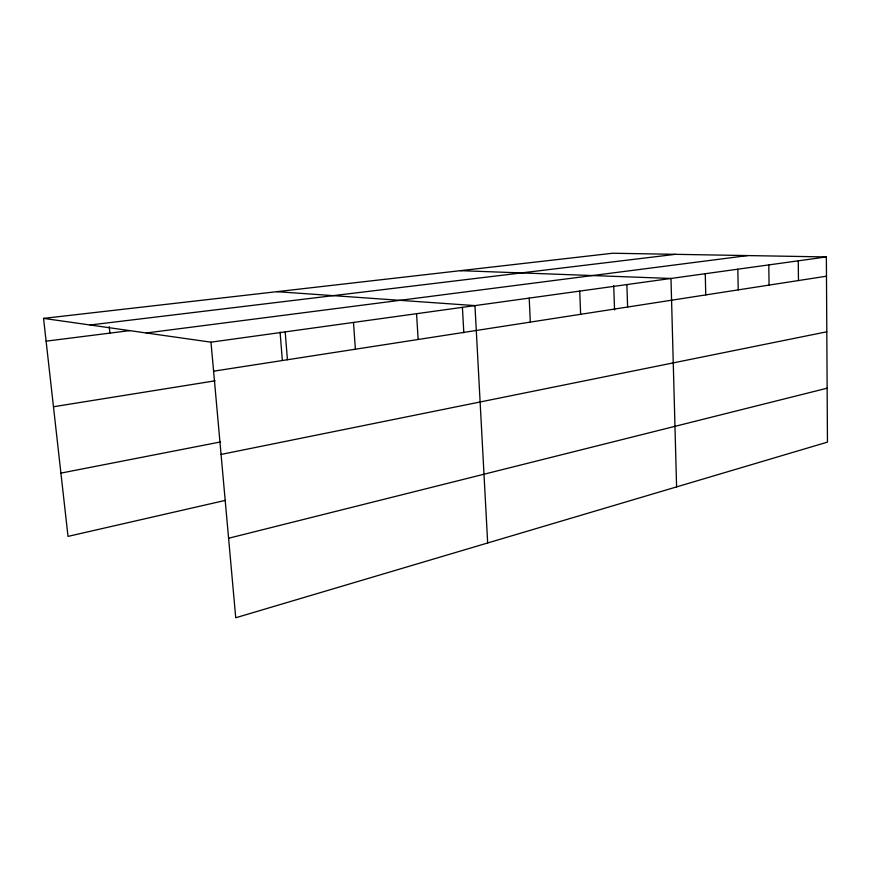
<?xml version="1.0" encoding="UTF-8"?>
<svg xmlns="http://www.w3.org/2000/svg" width="871" height="871" viewBox="0 0 871 871"><rect width="100%" height="100%" fill="white"/><g stroke="black" fill="none" stroke-linecap="round" stroke-linejoin="round"><path stroke-width="1.31" d="M228.583 538.256L827.134 388.194M225.447 500.357L68.014 536.384L43.55 318.383L612.596 253.243L826.361 256.934L827.45 442.12L235.725 617.757L210.989 342.172L43.55 318.383M221.06 454.433L826.797 331.797M60.916 473.116L220.592 441.924M53.469 406.757L215.104 380.812M213.591 371.188L826.47 276.205M210.989 342.172L826.361 256.934M146.284 332.972L747.677 255.573M46.109 341.171L129.801 330.599M90.105 324.992L675.439 254.321M460.378 270.663L670.986 278.459L676.593 486.9M276.836 291.676L474.956 305.601L487.673 542.971M109.213 326.625L109.888 333.114M285.198 331.884L287.419 359.745M280.081 332.08L282.356 360.442M353.495 322.433L355.379 349.217M416.556 313.691L418.145 339.483M462.414 307.419L463.818 332.809M529.209 298.089L530.308 322.107M579.716 291.099L580.63 314.311M613.717 285.699L614.556 309.934M626.87 284.567L627.61 307.028M705.27 273.701L705.75 294.921M737.835 269.193L738.205 289.891M768.788 264.904L769.071 285.1M798.272 260.821L798.457 280.549"/></g></svg>
